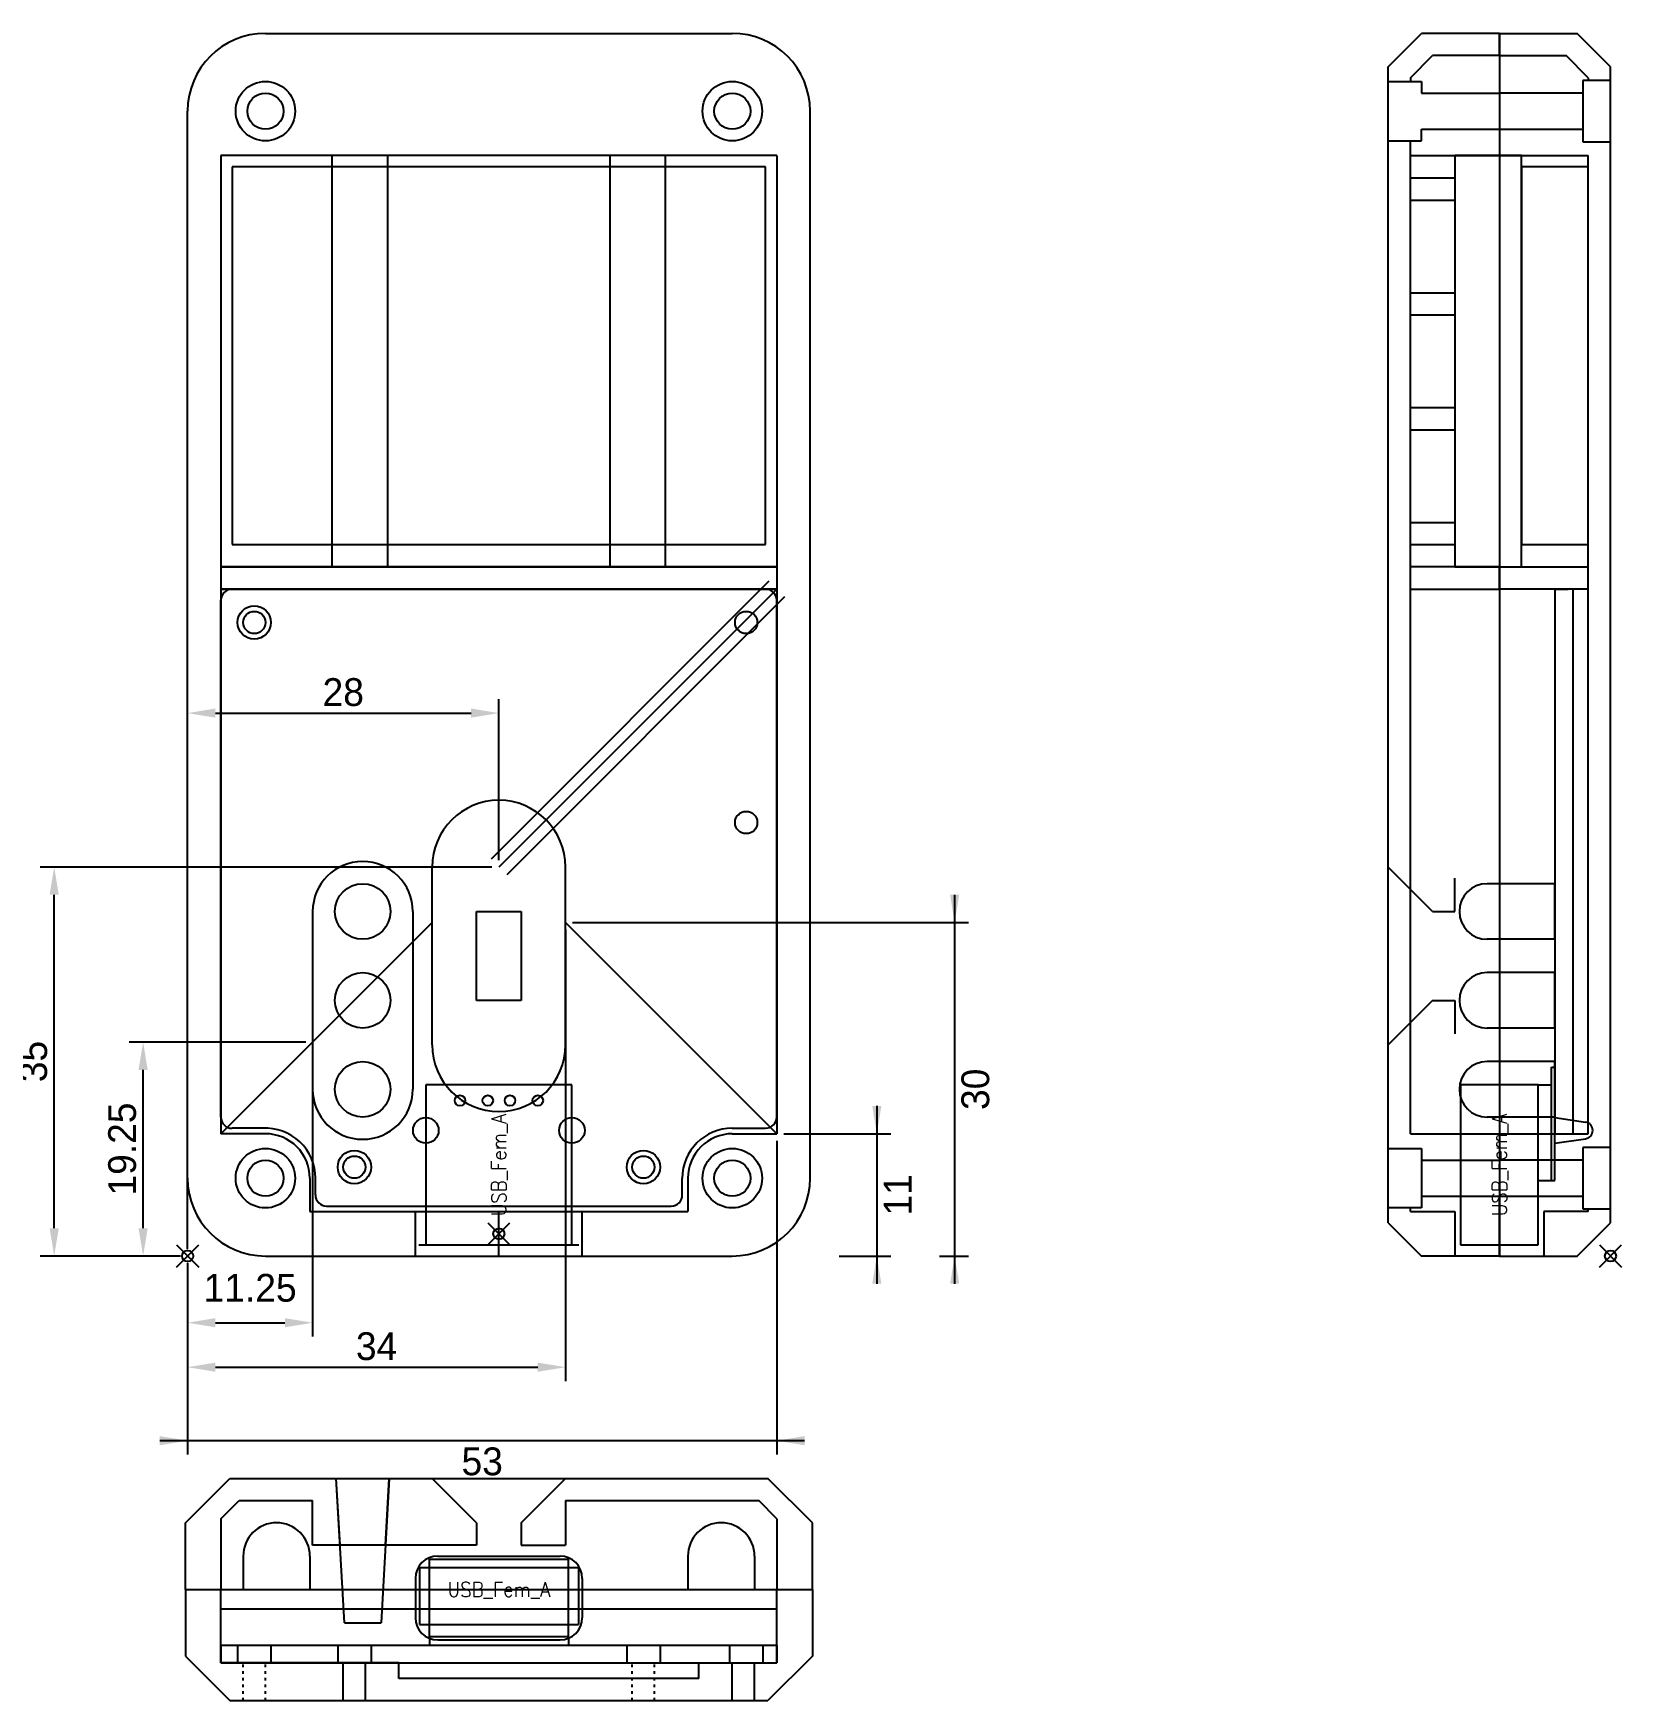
# Model space of a CAD drawing. Header units: millimetres. Extents: x -42 to 101, y -40 to 110.
import ezdxf
from ezdxf.enums import TextEntityAlignment as Align

# ---------------------------------------------------------------- set-up
doc = ezdxf.new("R2010")
doc.units = ezdxf.units.MM
doc.header["$PDMODE"] = 35
doc.linetypes.add('ACAD_ISO02W100', pattern=[15, 12, -3])
doc.linetypes.add('ACAD_ISO03W100', pattern=[30, 12, -18])
doc.layers.get('0').update_dxf_attribs({"color": 136, "true_color": 0x008080})
for name, color, linetype, true_color in [('battery_case ... battery', 5, 'Continuous', 0x0000ff), ('battery_case ... foam', 211, 'Continuous', 0xffaaff), ('case_base', 3, 'Continuous', 0x00ff00), ('case_base ... case_base_hidden', 96, 'ACAD_ISO02W100', 0x008000), ('case_top', 3, 'Continuous', 0x00ff00), ('case_top ... case_top_hidden', 96, 'Continuous', 0x008000), ('LEDs', 1, 'Continuous', 0xff0000), ('PCB', 30, 'Continuous', 0xff7f00), ('sockets', 178, 'Continuous', 0x000000), ('sockets ... USB_socket', 178, 'Continuous', 0x000000)]:
    doc.layers.add(name, color=color, linetype=linetype, true_color=true_color)
doc.styles.add('QCADDimTextStyle', font='txt')
doc.styles.add('textstyle19', font='Standard')
doc.styles.add('textstyle20', font='Standard')
doc.styles.add('textstyle21', font='Standard')
doc.dimstyles.new('QCADDimStyle', dxfattribs={"dimtxt": 2.5, "dimasz": 2.5, "dimexe": 1.25, "dimexo": 0.625, "dimtad": 1, "dimtoh": 1, "dimdec": 4, "dimzin": 0, "dimdsep": 46, "dimtxsty": 'QCADDimTextStyle', "dimcen": 0.09, "dimadec": 0, "dimazin": 0, "dimtfac": 1, "dimtdec": 4, "dimtofl": 0, "dimtmove": 0, "dimatfit": 3, "dimfxl": 1, "dimtolj": 1, "dimtzin": 0, "dimarcsym": 0})

msp = doc.modelspace()

# ---------------------------------------------------------------- linework, layer by layer
for p in [(-28, 0), (100, 0)]:
    msp.add_point(p)
at = {"layer": 'battery_case ... battery'}
for p, q in [((24, 98), (-24, 98)), ((-24, 98), (-24, 64)), ((24, 64), (24, 98)), ((98, 98), (92, 98)), ((92, 98), (92, 64)), ((98, 64), (98, 98)), ((-24, 64), (24, 64)), ((92, 64), (98, 64))]:
    msp.add_line(p, q, dxfattribs=at)
at = {"layer": 'battery_case ... foam'}
for p, q in [((92, 99), (86, 99)), ((86, 99), (86, 62)), ((92, 62), (92, 99)), ((86, 62), (92, 62))]:
    msp.add_line(p, q, dxfattribs=at)
at = {"layer": 'case_base'}
for p, q in [((-21, 110), (21, 110)), ((90, 110), (97, 110)), ((90, 108), (90, 110)), ((100, 107), (97, 110)), ((100, 3), (100, 107)), ((90, 104.625), (90, 101.375)), ((-28, 7), (-28, 103)), ((28, 7), (28, 103)), ((25, 99), (-25, 99)), ((-25, 99), (-25, 11)), ((-15, 62), (-15, 99)), ((-10, 62), (-10, 99)), ((10, 62), (10, 99)), ((15, 62), (15, 99)), ((25, 99), (25, 11)), ((90, 99), (98, 99)), ((98, 11), (98, 99)), ((-25, 62), (25, 62)), ((90, 60), (90, 62)), ((90, 62), (98, 62)), ((-25, 60), (25, 60)), ((98, 60), (90, 60)), ((-21, 11), (-25, 11)), ((21, 11), (25, 11)), ((90, 11), (90, 8.625)), ((90, 11), (98, 11)), ((-17, 7), (-17, 4)), ((17, 7), (17, 4)), ((90, 2), (90, 5.375)), ((-17, 4), (17, 4)), ((-7.5, 0), (-7.5, 4)), ((0, 0), (0, 4)), ((7.5, 0), (7.5, 4)), ((97, 0), (100, 3)), ((90, 0), (90, 2)), ((-21, 0), (21, 0)), ((90, 0), (97, 0)), ((-28.2, -30), (-28.2, -36)), ((-28.2, -30), (28.2, -30)), ((-25, -36.6), (-25, -30)), ((-7.5, -30), (-7.5, -32.54)), ((7.5, -30), (7.5, -32.54)), ((25, -36.6), (25, -30)), ((28.2, -30), (28.2, -36)), ((-28.2, -36), (-24.2, -40)), ((-5.5, -34.54), (5.5, -34.54)), ((28.2, -36), (24.2, -40)), ((-18, -36.6), (-25, -36.6)), ((-9, -36.6), (-18, -36.6)), ((-14, -40), (-14, -36.6)), ((-12, -40), (-12, -36.6)), ((-9, -38), (-9, -36.6)), ((18, -38), (18, -36.6)), ((18, -36.6), (21.25, -36.6)), ((21, -40), (21, -36.6)), ((21.25, -36.6), (23.25, -36.6)), ((23, -40), (23, -36.6)), ((23.25, -36.6), (25, -36.6)), ((18, -38), (-9, -38)), ((-24.2, -40), (24.2, -40))]:
    msp.add_line(p, q, dxfattribs=at)
at = {"layer": 'case_base', "linetype": 'ACAD_ISO03W100', "ltscale": 0.02}
for p, q in [((-23, -40), (-23, -36.6)), ((-21, -40), (-21, -36.6)), ((12, -40), (12, -36.6)), ((14, -40), (14, -36.6))]:
    msp.add_line(p, q, dxfattribs=at)
at = {"layer": 'case_base'}
for centre, radius in [((-21, 103), 2.675), ((21, 103), 2.675), ((-21, 103), 1.625), ((21, 103), 1.625), ((-22, 57), 1), ((22.25, 57), 1), ((22.25, 39), 1), ((-21, 7), 2.675), ((-13, 8), 1), ((13, 8), 1), ((21, 7), 2.675), ((-21, 7), 1.625), ((21, 7), 1.625)]:
    msp.add_circle(centre, radius, dxfattribs=at)
for centre, radius, start, end in [((-21, 103), 7, 90, 180), ((21, 103), 7, 0, 90), ((-21, 7), 4, 0, 90), ((21, 7), 4, 90, 180), ((-21, 7), 7, 180, 270), ((21, 7), 7, 270, 0), ((-5.5, -32.54), 2, 180, 270), ((5.5, -32.54), 2, 270, 0)]:
    msp.add_arc(centre, radius, start, end, dxfattribs=at)
at = {"layer": 'case_base ... case_base_hidden'}
for p, q in [((90, 108), (96, 108)), ((98, 106), (96, 108)), ((100, 105.75), (97.5, 105.75)), ((97.5, 105.75), (97.5, 100.25)), ((98, 106), (98, 105.75)), ((97.5, 104.625), (90, 104.625)), ((90, 101.375), (97.5, 101.375)), ((97.5, 100.25), (100, 100.25)), ((100, 9.75), (97.5, 9.75)), ((97.5, 9.75), (97.5, 4.25)), ((97.5, 8.625), (90, 8.625)), ((90, 8.625), (90, 5.375)), ((90, 5.375), (97.5, 5.375)), ((98, 4), (94, 4)), ((94, 4), (94, 0)), ((97.5, 4.25), (100, 4.25)), ((98, 4), (98, 4.25))]:
    msp.add_line(p, q, dxfattribs=at)
at = {"layer": 'case_top'}
for p, q in [((-21, 110), (21, 110)), ((80, 107), (83, 110)), ((90, 110), (83, 110)), ((90, 110), (90, 0)), ((80, 3), (80, 107)), ((-28, 7), (-28, 103)), ((28, 7), (28, 103)), ((-25, 99), (-25, 11)), ((25, 99), (25, 11)), ((82, 97), (86, 97)), ((86, 97), (86, 95)), ((82, 95), (86, 95)), ((82, 86.66667), (86, 86.66667)), ((86, 86.66667), (86, 84.66667)), ((82, 84.66667), (86, 84.66667)), ((82, 76.33333), (86, 76.33333)), ((86, 76.33333), (86, 74.33333)), ((82, 74.33333), (86, 74.33333)), ((82, 66), (86, 66)), ((86, 66), (86, 64)), ((82, 64), (86, 64)), ((25, 62), (-25, 62)), ((90, 62), (82, 62)), ((90, 60), (90, 62)), ((25, 60), (-25, 60)), ((24.29289, 60.70711), (-0.70711, 35.70711)), ((25, 60), (0, 35)), ((82, 60), (90, 60)), ((25.70711, 59.29289), (0.70711, 34.29289)), ((-6, 19), (-6, 35)), ((6, 19), (6, 35)), ((84, 31), (80, 35)), ((86, 31), (86, 34)), ((-25, 11), (-6, 30)), ((-16.75, 31), (-16.75, 15)), ((-7.75, 31), (-7.75, 15)), ((-2, 31), (2, 31)), ((-2, 23), (-2, 31)), ((2, 31), (2, 23)), ((25, 11), (6, 30)), ((84, 31), (86, 31)), ((2, 23), (-2, 23)), ((84, 23), (80, 19)), ((84, 23), (86, 23)), ((86, 23), (86, 20)), ((-21, 11), (-25, 11)), ((21, 11), (25, 11)), ((-17, 7), (-17, 4)), ((17, 7), (17, 4)), ((-17, 4), (17, 4)), ((-7.5, 0), (-7.5, 4)), ((0, 0), (0, 4)), ((7.5, 0), (7.5, 4)), ((80, 3), (83, 0)), ((-21, 0), (21, 0)), ((90, 0), (83, 0)), ((-28.2, -24), (-24.2, -20)), ((-24.2, -20), (24.2, -20)), ((-2, -24), (-6, -20)), ((2, -24), (6, -20)), ((28.2, -24), (24.2, -20)), ((-25, -23.62843), (-23.37157, -22)), ((-23.37157, -22), (-16.75, -22)), ((-16.75, -26), (-16.75, -22)), ((6, -22), (6, -26)), ((6, -22), (23.37157, -22)), ((25, -23.62843), (23.37157, -22)), ((-25, -23.62843), (-25, -30)), ((-2, -24), (-2, -26)), ((2, -24), (2, -26)), ((25, -23.62843), (25, -30)), ((28.2, -30), (28.2, -24)), ((-28.2, -30), (-28.2, -24)), ((-2, -26), (-16.75, -26)), ((-5.5, -27), (5.5, -27)), ((2, -26), (6, -26)), ((-7.5, -29), (-7.5, -30)), ((7.5, -29), (7.5, -30))]:
    msp.add_line(p, q, dxfattribs=at)
for centre, radius in [((-21, 103), 2.675), ((21, 103), 2.675), ((-21, 103), 1.625), ((21, 103), 1.625), ((-21, 7), 2.675), ((21, 7), 2.675), ((-21, 7), 1.625), ((21, 7), 1.625)]:
    msp.add_circle(centre, radius, dxfattribs=at)
for centre, radius, start, end in [((-21, 103), 7, 90, 180), ((21, 103), 7, 0, 90), ((0, 35), 6, 0, 180), ((-12.25, 31), 4.5, 0, 180), ((0, 19), 6, 180, 0), ((-12.25, 15), 4.5, 180, 0), ((-21, 7), 4, 0, 90), ((21, 7), 4, 90, 180), ((-21, 7), 7, 180, 270), ((21, 7), 7, 270, 0), ((-5.5, -29), 2, 90, 180), ((5.5, -29), 2, 0, 90)]:
    msp.add_arc(centre, radius, start, end, dxfattribs=at)
at = {"layer": 'case_top ... case_top_hidden'}
for p, q in [((82, 106), (84, 108)), ((90, 108), (84, 108)), ((80, 105.675), (83, 105.675)), ((82, 106), (82, 105.675)), ((83, 105.675), (83, 104.625)), ((83, 104.625), (90, 104.625)), ((83, 101.375), (90, 101.375)), ((83, 100.325), (83, 101.375)), ((25, 99), (-25, 99)), ((80, 100.325), (83, 100.325)), ((82, 11), (82, 100.325)), ((82, 99), (90, 99)), ((82, 11), (90, 11)), ((80, 9.675), (83, 9.675)), ((83, 9.675), (83, 4.325)), ((83, 8.625), (90, 8.625)), ((83, 5.375), (90, 5.375)), ((83, 4.325), (80, 4.325)), ((82, 4), (82, 4.325)), ((82, 4), (86, 4)), ((86, 4), (86, 0)), ((-14.29038, -26), (-14.625, -20)), ((-10.20962, -26), (-9.875, -20)), ((-23, -27), (-23, -30)), ((-17, -27), (-17, -30)), ((17, -27), (17, -30)), ((23, -27), (23, -30))]:
    msp.add_line(p, q, dxfattribs=at)
for centre in [(-20, -27), (20, -27)]:
    msp.add_arc(centre, 3, 0, 180, dxfattribs=at)
at = {"layer": 'LEDs'}
for p, q in [((95, 33.5), (88.9, 33.5)), ((95, 28.5), (95, 33.5)), ((95, 28.5), (88.9, 28.5)), ((95, 25.5), (88.9, 25.5)), ((95, 20.5), (95, 25.5)), ((95, 20.5), (88.9, 20.5)), ((95, 17.5), (88.9, 17.5)), ((95, 12.5), (95, 17.5)), ((95, 12.5), (88.9, 12.5)), ((-14.625, -20), (-9.875, -20)), ((-13.9, -33), (-14.625, -20)), ((-9.875, -20), (-10.6, -33)), ((-13.9, -33), (-10.6, -33))]:
    msp.add_line(p, q, dxfattribs=at)
for centre in [(-12.25, 31), (-12.25, 23), (-12.25, 15)]:
    msp.add_circle(centre, 2.5, dxfattribs=at)
for centre in [(88.9, 31), (88.9, 23), (88.9, 15)]:
    msp.add_arc(centre, 2.5, 90, 270, dxfattribs=at)
at = {"layer": 'PCB'}
for p, q in [((-24, 60), (24, 60)), ((95, 60), (95, 11)), ((95, 60), (96.2, 60)), ((96.6, 60), (96.6, 11)), ((-25, 12.49754), (-25, 59)), ((25, 12.5), (25, 59)), ((-21.21617, 11.49412), (-24.00123, 11.49754)), ((21, 11.5), (24, 11.5)), ((95, 11), (96.2, 11)), ((-16.5, 5.5), (-16.5, 7)), ((16.5, 5.5), (16.5, 7)), ((-15.5, 4.5), (15.5, 4.5)), ((-25, -31.75), (25, -31.75)), ((-25, -35), (25, -35)), ((-25, -35), (-25, -36.6)), ((-23.5, -35), (-23.5, -36.6)), ((-20.5, -35), (-20.5, -36.6)), ((-14.49896, -35), (-14.49896, -36.6)), ((-11.49896, -35), (-11.49896, -36.6)), ((11.5, -35), (11.5, -36.6)), ((14.5, -35), (14.5, -36.6)), ((20.75, -35), (20.75, -36.6)), ((23.75, -35), (23.75, -36.6)), ((25, -35), (25, -36.6)), ((-25, -36.6), (25, -36.6))]:
    msp.add_line(p, q, dxfattribs=at)
for centre in [(-22, 57), (-13, 8), (13, 8)]:
    msp.add_circle(centre, 1.5, dxfattribs=at)
for centre, radius, start, end in [((-24, 59), 1, 90, 180), ((24, 59), 1, 0, 90), ((-24, 12.49754), 1, 180, 269.9295835), ((24, 12.5), 1, 270, 0), ((-21, 7), 4.5, 0, 93.1066836), ((21, 7), 4.5, 90, 180), ((-15.5, 5.5), 1, 180, 270), ((15.5, 5.5), 1, 270, 0)]:
    msp.add_arc(centre, radius, start, end, dxfattribs=at)
msp.add_point((0, 2), dxfattribs=at)
at = {"layer": 'sockets'}
for p, q in [((-7.15, -28.03), (7.15, -28.03)), ((-7.15, -28.03), (-7.15, -33.15)), ((-6.25, -27.27), (6.25, -27.27)), ((-6.25, -34.43), (-6.25, -27.27)), ((6.25, -34.43), (6.25, -27.27)), ((7.15, -28.03), (7.15, -33.15)), ((-7.15, -33.15), (7.15, -33.15)), ((-6.25, -34.43), (-6.25, -35)), ((6.25, -34.43), (6.25, -35)), ((6.25, -34.43), (6.25, -35))]:
    msp.add_line(p, q, dxfattribs=at)
for centre in [(-3.5, 13.99), (-1, 13.99), (1, 13.99), (3.5, 13.99)]:
    msp.add_circle(centre, 0.475, dxfattribs=at)
at = {"layer": 'sockets ... USB_socket'}
for p, q in [((94.7, 6.8), (94.7, 17)), ((94.7, 17), (95, 17)), ((95, 6.8), (95, 17)), ((6.575, 15.4), (-6.575, 15.4)), ((-6.575, 15.4), (-6.575, 1)), ((6.575, 1), (6.575, 15.4)), ((93.5, 15.4), (86.5, 15.4)), ((86.5, 15.4), (86.5, 1)), ((93.5, 1), (93.5, 15.4)), ((93.5, 15.4), (94.7, 15.4)), ((95, 12.45), (97.75971, 12.04193)), ((95, 10.15), (97.75971, 10.55807)), ((93.5, 6.8), (95, 6.8)), ((-7.2, 1), (7.2, 1)), ((86.5, 1), (93.5, 1)), ((6.25, -34.27), (-6.25, -34.27)), ((-6.25, -35), (6.25, -35))]:
    msp.add_line(p, q, dxfattribs=at)
for centre in [(-6.57, 11.3), (6.57, 11.3)]:
    msp.add_circle(centre, 1.15, dxfattribs=at)
msp.add_arc((97.65, 11.3), 0.75, 278.4111558, 81.5888442, dxfattribs=at)

# ---------------------------------------------------------------- texts
for style, p in [('textstyle19', (0, 8.2)), ('textstyle21', (90, 8.2))]:
    msp.add_text('USB_Fem_A', height=1.3227, rotation=90, dxfattribs=dict(at, style=style)).set_placement(p, align=Align.MIDDLE_CENTER)
at = {"layer": 'sockets ... USB_socket', "style": 'textstyle20'}
msp.add_text('USB_Fem_A', height=1.3227, dxfattribs=at).set_placement((0, -30), align=Align.MIDDLE_CENTER)

# ---------------------------------------------------------------- dimensions: what is measured, and where the dimension line sits
at = {"layer": 'case_top'}
for base, p1, p2 in [((-28, 48.84524), (-28, 0), (0, 35)), ((-28, -10), (-28, 0), (6, 30)), ((-28, -6), (-28, 0), (-16.75, 19.25)), ((25, -16.61357), (25, 11), (-28, 0))]:
    msp.add_linear_dim(base=base, p1=p1, p2=p2, dimstyle='QCADDimStyle', override={"dimtxt": 2.5, "dimasz": 2.5, "dimexe": 1.25, "dimexo": 0.625, "dimgap": 0.625, "dimzin": 8, "dimclrd": 0, "dimclre": 0, "dimclrt": 0, "dimazin": 2, "dimtmove": 2}, dxfattribs=at).render()
for base, p1, p2 in [((-40, 0), (-28, 0), (0, 35)), ((41, 30), (6, 30), (39, 0)), ((-32, 0), (-28, 0), (-16.75, 19.25)), ((34, 11), (25, 11), (30, 0))]:
    msp.add_linear_dim(base=base, p1=p1, p2=p2, angle=90, dimstyle='QCADDimStyle', override={"dimtxt": 2.5, "dimasz": 2.5, "dimexe": 1.25, "dimexo": 0.625, "dimgap": 0.625, "dimzin": 8, "dimclrd": 0, "dimclre": 0, "dimclrt": 0, "dimazin": 2, "dimtmove": 2}, dxfattribs=at).render()

doc.saveas('drawing.dxf')
